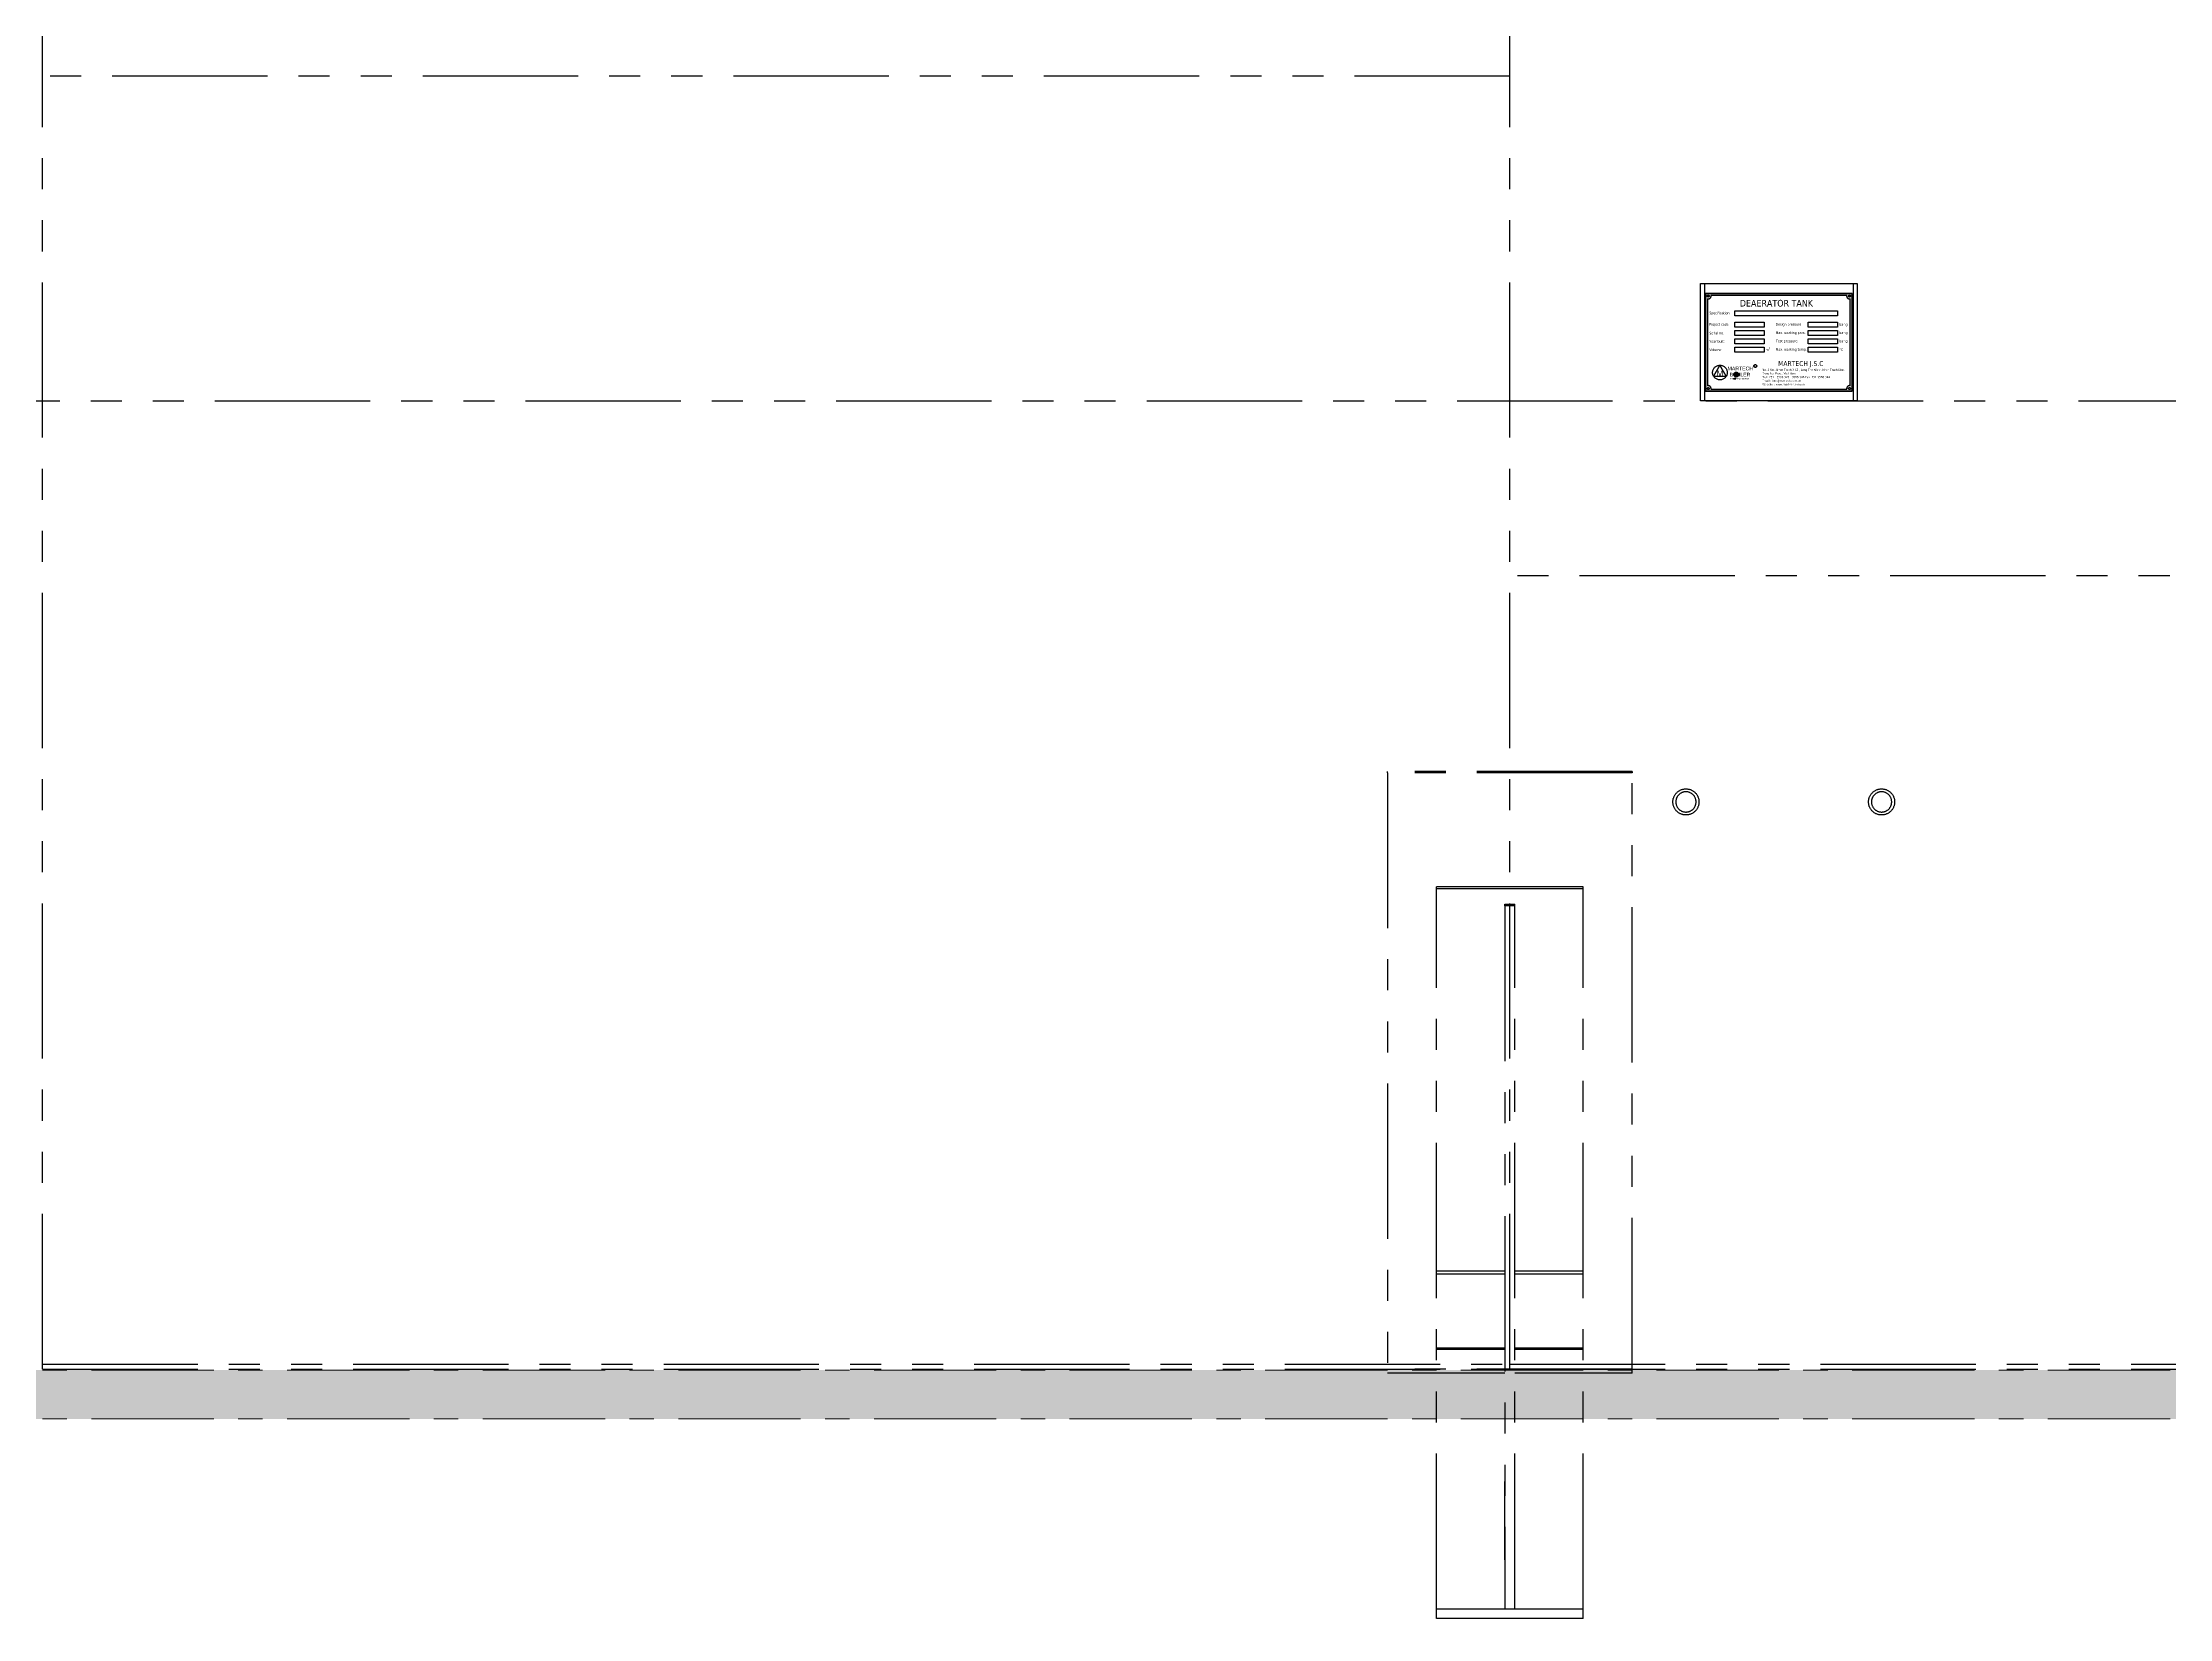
# Model space of a CAD drawing. Header units: millimetres. Extents: x -46397 to 283259, y -8690 to 23983.
# Drawn here: x 265989 to 268163, y 2270 to 3882 of the extents above; entities that cross this region are included whole.
import ezdxf
from ezdxf.enums import TextEntityAlignment as Align

# ---------------------------------------------------------------- set-up
doc = ezdxf.new("R2010")
doc.units = ezdxf.units.MM
doc.linetypes.add('CENTER', pattern=[2, 1.25, -0.25, 0.25, -0.25])
doc.linetypes.add('PHANTOM', pattern=[63.50000000000001, 31.75, -6.35, 6.35, -6.35, 6.35, -6.35])
doc.layers.add('DUONGTAM', color=1, linetype='CENTER', lineweight=0)
doc.styles.add('Tahoma', font='tahoma.ttf')
doc.styles.add('TEXT', font='arial.ttf', dxfattribs={"height": 124})
doc.styles.add('Text_nameplate', font='arial.ttf', dxfattribs={"width": 0.9, "height": 2.5})

# ---------------------------------------------------------------- blocks, each defined once
blk = doc.blocks.new('BO-1')
at = {"linetype": 'PHANTOM', "ltscale": 5}
h = blk.add_hatch(color=251, dxfattribs=at)
h.dxf.hatch_style = 1
h.paths.add_polyline_path([(200.0000000000291, 109.9999999998595), (200.0000000000291, 9.999999999859483), (350.0000000000291, 9.999999999859483), (350.0000000000291, 109.9999999998595)])
h.paths.add_polyline_path([(344.3604937033087, 107.9999999998595, 0.5615245115355464), (348.0000000000291, 104.3946112444733), (348.0000000000291, 15.60538875524571, 0.5615245115355817), (344.3604937033087, 11.99999999985948), (205.6395062967495, 11.99999999985948, 0.5615245115354884), (202.0000000000291, 15.60538875524571), (202.0000000000291, 104.3946112444733, 0.5615245115354185), (205.6395062967495, 107.9999999998595)], flags=16)
h.paths.add_polyline_path([(203.7207029822748, 107.3067560230461, -1), (201.7207029822748, 107.3067560230461, -1)], flags=16)
h.paths.add_polyline_path([(230.0000000000291, 80.59716393054032), (260.0000000000291, 80.59716393054032), (260.0000000000291, 75.37977262620325), (230.0000000000291, 75.37977262620325)], flags=0)
h.paths.add_polyline_path([(230.0000000000291, 72.0605976786951), (260.0000000000291, 72.0605976786951), (260.0000000000291, 66.84320637435803), (230.0000000000291, 66.84320637435803)], flags=0)
h.paths.add_polyline_path([(230.0000000000291, 63.52403142684989), (260.0000000000291, 63.52403142684989), (260.0000000000291, 58.30664012251282), (230.0000000000291, 58.30664012251282)], flags=0)
h.paths.add_polyline_path([(230.0000000000291, 54.98746517500467), (260.0000000000291, 54.98746517500467), (260.0000000000291, 49.77007387065305), (230.0000000000291, 49.77007387065305)], flags=0)
h.paths.add_polyline_path([(203.7207029822748, 12.69324397667287, -1), (201.7207029822748, 12.69324397667287, -1)], flags=16)
h.paths.add_polyline_path([(305.0000000000291, 80.59716393055487), (335.0000000000291, 80.59716393055487), (335.0000000000291, 75.37977262620325), (305.0000000000291, 75.37977262620325)], flags=0)
h.paths.add_polyline_path([(305.0000000000582, 72.0605976786951), (335.0000000000291, 72.0605976786951), (335.0000000000291, 66.84320637434348), (305.0000000000582, 66.84320637434348)], flags=0)
h.paths.add_polyline_path([(305.0000000000582, 63.52403142683534), (335.0000000000291, 63.52403142683534), (335.0000000000291, 58.30664012249827), (305.0000000000582, 58.30664012249827)], flags=0)
h.paths.add_polyline_path([(348.2792970177834, 107.3067560230461, -1), (346.2792970177834, 107.3067560230461, -1)], flags=16)
h.paths.add_polyline_path([(348.2792970177834, 12.69324397667287, -1), (346.2792970177834, 12.69324397667287, -1)], flags=16)
h.paths.add_polyline_path([(257.4833047782304, 14.69262856257183), (343.8760458161123, 14.69262856257183), (343.8760458161123, 34.25708398412598), (257.4833047782304, 34.25708398412598)], flags=8)
h.paths.add_polyline_path([(271.3460741087038, 58.5786347497683), (294.1086518527591, 58.5786347497683), (294.1086518527591, 64.21387287282187), (271.3460741087038, 64.21387287282187)], flags=8)
h.paths.add_polyline_path([(203.3285543259699, 58.18619161606102), (219.7296989517636, 58.18619161606102), (219.7296989517636, 63.82142973911459), (203.3285543259699, 63.82142973911459)], flags=8)
h.paths.add_polyline_path([(271.0832773673756, 75.65264324260852), (297.786054252967, 75.65264324260852), (297.786054252967, 81.28788136564754), (271.0832773673756, 81.28788136564754)], flags=8)
h.paths.add_polyline_path([(271.0832773673756, 67.0661456099092), (302.4883639443142, 67.0661456099092), (302.4883639443142, 72.70138373294822), (271.0832773673756, 72.70138373294822)], flags=8)
h.paths.add_polyline_path([(273.0358464928286, 33.07403826606378), (322.9230795952608, 33.07403826606378), (322.9230795952608, 43.85525809163437), (273.0358464928286, 43.85525809163437)], flags=8)
h.paths.add_polyline_path([(233.3926882748492, 92.8383189784704), (315.3939864667191, 92.8383189784704), (315.3939864667191, 107.7049974235902), (233.3926882748492, 107.7049974235902)], flags=8)
h = blk.add_hatch(color=251, dxfattribs=at)
h.dxf.hatch_style = 1
edge = h.paths.add_edge_path(flags=16)
edge.add_arc((233.4271386519831, 27.55387636564183), 0.2282862916428529, 0, 360)
edge = h.paths.add_edge_path(flags=16)
edge.add_arc((229.4902513656125, 26.99362247343151), 0.2282862916428529, 0, 360)
edge = h.paths.add_edge_path(flags=16)
edge.add_arc((230.05050525759, 26.99362247343151), 0.2282862916428529, 0, 360)
edge = h.paths.add_edge_path(flags=16)
edge.add_arc((230.610759149451, 26.99362247343151), 0.2282862916428529, 0, 360)
edge = h.paths.add_edge_path(flags=16)
edge.add_arc((231.1710130414285, 26.99362247343151), 0.2282862916428529, 0, 360)
edge = h.paths.add_edge_path(flags=16)
edge.add_arc((232.8668847600638, 26.99362247343151), 0.2282862916428529, 0, 360)
edge = h.paths.add_edge_path(flags=16)
edge.add_arc((232.3066308682028, 26.99362247343151), 0.2282862916428529, 0, 360)
edge = h.paths.add_edge_path(flags=16)
edge.add_arc((231.7463769763417, 26.99362247343151), 0.2282862916428529, 0, 360)
edge = h.paths.add_edge_path(flags=16)
edge.add_arc((229.7529710674717, 26.37179378966312), 0.2282862916428529, 0, 360)
edge = h.paths.add_edge_path(flags=16)
edge.add_arc((230.3132249593909, 26.37179378966312), 0.2282862916428529, 0, 360)
edge = h.paths.add_edge_path(flags=16)
edge.add_arc((231.7463769763417, 27.55387636564183), 0.2282862916428529, 0, 360)
edge = h.paths.add_edge_path(flags=16)
edge.add_arc((232.3066308682028, 27.55387636564183), 0.2282862916428529, 0, 360)
edge = h.paths.add_edge_path(flags=16)
edge.add_arc((232.8668847600638, 27.55387636564183), 0.2282862916428529, 0, 360)
edge = h.paths.add_edge_path(flags=16)
edge.add_arc((231.1710130414285, 27.55387636564183), 0.2282862916428529, 0, 360)
edge = h.paths.add_edge_path(flags=16)
edge.add_arc((230.610759149451, 27.55387636564183), 0.2282862916428529, 0, 360)
edge = h.paths.add_edge_path(flags=16)
edge.add_arc((230.05050525759, 27.55387636564183), 0.2282862916428529, 0, 360)
edge = h.paths.add_edge_path(flags=16)
edge.add_arc((229.4902513656125, 27.55387636564183), 0.2282862916428529, 0, 360)
edge = h.paths.add_edge_path(flags=16)
edge.add_arc((231.4586950087978, 25.93209193960274), 0.8175110586561922, 0, 360)
edge = h.paths.add_edge_path(flags=16)
edge.add_arc((230.218671075505, 25.80933597554895), 0.2282862916428529, 0, 360)
edge = h.paths.add_edge_path(flags=16)
edge.add_arc((233.4271386519831, 26.99362247343151), 0.2282862916428529, 0, 360)
edge = h.paths.add_edge_path()
edge.add_arc((231.4170026470965, 26.98710649215127), 2.404753414343446, 0, 360)
at = {"color": 251, "linetype": 'PHANTOM', "ltscale": 5, "extrusion": (2.288475490443933e-17, 1, 0)}
for p, q in [((-1500.000000054977, -989.9999999991292), (-1500.000000054977, 989.9999999999613)), ((-5.49189280718565e-08, -989.9999999991292), (-5.49189280718565e-08, 989.9999999999613)), ((-5.486072041094303e-08, -989.999999999362), (-5.486072041094303e-08, 990.0000000001942)), ((199.0000000000291, 119.9999999998595), (199.0000000000291, -1.405169314239174e-10)), ((351.0000000000291, 119.9999999998595), (351.0000000000291, -1.405169314239174e-10)), ((124.9999999450229, -378.8565972545716), (-125.0000000549771, -378.8565972545716)), ((-125.0000000549771, -380.3873309809373), (-125.0000000549771, -378.8565972546371)), ((124.9999999450229, -380.3873309809373), (-125.0000000549771, -380.3873309809373)), ((-125.0000000549771, -380.3873309809373), (-125.0000000549771, -993.999999996779)), ((124.9999999450229, -378.8565972546371), (124.9999999450229, -380.3873309809373)), ((124.9999999450229, -993.999999996779), (124.9999999450229, -380.3873309809373)), ((75.00000005660695, -496.9999999987144), (-75.00000005497714, -496.9999999987144)), ((-75.00000005497714, -498.8694027034749), (-75.00000005497714, -496.9999999987144)), ((-75.00000005497714, -1234.999999999668), (-75.00000005497714, -498.8694027034749)), ((75.00000005660695, -498.8694027034749), (-75.00000005497714, -498.8694027034749)), ((74.99999994502286, -498.8694027034749), (74.99999994502286, -496.9999999987144)), ((74.99999994502286, -1234.999999999668), (74.99999994502286, -498.8694027034749)), ((-4.999999999185093, -516.2324715921809), (-4.999999999185093, -514.6302622010357)), ((-4.999999999185093, -514.630262202149), (5.000000000814907, -514.630262202149)), ((-4.999999999185093, -516.2324715921809), (-4.999999999185093, -1235.00000000081)), ((5.000000000814907, -516.2324715921809), (-4.999999999185093, -516.2324715921809)), ((5.000000000814907, -516.2324715921809), (5.000000000814907, -514.6302622010357)), ((5.000000000814907, -1235.00000000081), (5.000000000814907, -516.2324715921809)), ((-4.999999999185093, -889.8241399257772), (-75.00000005497714, -889.8241399257772)), ((75.00000005660695, -889.8241399257772), (5.000000000814907, -889.8241399257772)), ((-4.999999999185093, -892.7860885982832), (-75.00000005497714, -892.7860885982832)), ((75.00000005660695, -892.7860885982832), (5.000000000814907, -892.7860885982832)), ((-4.999999999185093, -968.6624799144215), (-75.00000005497714, -968.6624799144215)), ((-4.999999999185093, -970.0242264984649), (-75.00000005497714, -970.0242264984649)), ((75.00000005660695, -968.6624799144215), (5.000000000814907, -968.6624799144215)), ((75.00000005660695, -970.0242264984649), (5.000000000814907, -970.0242264984649)), ((-1500.000000054977, -984.9999999991292), (-5.49189280718565e-08, -984.9999999991292)), ((-1500.000000054977, -989.9999999991292), (-5.49189280718565e-08, -989.9999999991292)), ((124.9999999450229, -989.999999996779), (-125.0000000549771, -989.999999996779)), ((-75.00000005497714, -993.999999996779), (-125.0000000549771, -993.999999996779)), ((-4.999999999185093, -993.9954728234975), (-75.00000005497714, -993.9954728234975)), ((-5.486072041094303e-08, -984.999999999362), (1499.999999945197, -984.999999999362)), ((-5.486072041094303e-08, -989.999999999362), (1499.999999945197, -989.999999999362)), ((75.00000005660695, -993.9954728234975), (5.000000000814907, -993.9954728234975)), ((124.9999999450229, -993.999999996779), (74.99999994502286, -993.999999996779)), ((-74.99999999918509, -1234.999999999464), (75.00000000081491, -1234.999999999464)), ((-74.99999999918509, -1244.999999999682), (-74.99999999918509, -1234.999999999464)), ((75.00000000081491, -1244.999999999682), (75.00000000081491, -1234.999999999464)), ((75.00000000081491, -1244.999999999682), (-74.99999999918509, -1244.999999999682))]:
    blk.add_line(p, q, dxfattribs=at)
at = {"color": 251, "linetype": 'PHANTOM', "ltscale": 5}
for p, q in [((-5.49189280718565e-08, 332.0122772159862), (-1500.000000055035, 332.0122772159862)), ((195.0000000000291, -1.405169314239174e-10), (195.0000000000291, 119.9999999998595)), ((195.0000000000291, 119.9999999998595), (197.0000000000291, 119.9999999998595)), ((197.0000000000291, 119.9999999998595), (353.0000000000291, 119.9999999998595)), ((200.0000000000291, 9.999999999859483), (200.0000000000291, 109.9999999998595)), ((200.0000000000291, 109.9999999998595), (350.0000000000291, 109.9999999998595)), ((350.0000000000291, 109.9999999998595), (200.0000000000291, 109.9999999998595)), ((200.0000000000291, 109.9999999998595), (200.0000000000291, 9.999999999859483)), ((350.0000000000291, 109.9999999998595), (200.0000000000291, 109.9999999998595)), ((200.0000000000291, 109.9999999998595), (200.0000000000291, 9.999999999859483)), ((350.0000000000291, 109.9999999998595), (350.0000000000291, 9.999999999859483)), ((350.0000000000291, 9.999999999859483), (350.0000000000291, 109.9999999998595)), ((350.0000000000291, 9.999999999859483), (350.0000000000291, 109.9999999998595)), ((353.0000000000291, 119.9999999998595), (355.0000000000291, 119.9999999998595)), ((355.0000000000291, 119.9999999998595), (355.0000000000291, -1.405169314239174e-10)), ((202.0000000000291, 104.3946112444733), (202.0000000000291, 15.60538875524571)), ((344.3604937033087, 107.9999999998595), (205.6395062967495, 107.9999999998595)), ((230.0000000000291, 92.27437118659645), (335.0000000000291, 92.27437118659645)), ((230.0000000000291, 87.05697988224483), (230.0000000000291, 92.27437118659645)), ((335.0000000000291, 87.05697988224483), (230.0000000000291, 87.05697988224483)), ((335.0000000000291, 92.27437118659645), (335.0000000000291, 87.05697988224483)), ((348.0000000000291, 15.60538875524571), (348.0000000000291, 104.3946112444733)), ((230.0000000000291, 80.59716393054032), (260.0000000000291, 80.59716393054032)), ((230.0000000000291, 75.37977262620325), (230.0000000000291, 80.59716393054032)), ((260.0000000000291, 75.37977262620325), (230.0000000000291, 75.37977262620325)), ((230.0000000000291, 72.0605976786951), (260.0000000000291, 72.0605976786951)), ((230.0000000000291, 66.84320637435803), (230.0000000000291, 72.0605976786951)), ((260.0000000000291, 66.84320637435803), (230.0000000000291, 66.84320637435803)), ((260.0000000000291, 80.59716393054032), (260.0000000000291, 75.37977262620325)), ((260.0000000000291, 72.0605976786951), (260.0000000000291, 66.84320637435803)), ((305.0000000000291, 80.59716393055487), (335.0000000000291, 80.59716393055487)), ((305.0000000000291, 75.37977262620325), (305.0000000000291, 80.59716393055487)), ((335.0000000000291, 75.37977262620325), (305.0000000000291, 75.37977262620325)), ((305.0000000000582, 72.0605976786951), (335.0000000000291, 72.0605976786951)), ((305.0000000000582, 66.84320637434348), (305.0000000000582, 72.0605976786951)), ((335.0000000000291, 66.84320637434348), (305.0000000000582, 66.84320637434348)), ((335.0000000000291, 80.59716393055487), (335.0000000000291, 75.37977262620325)), ((335.0000000000291, 72.0605976786951), (335.0000000000291, 66.84320637434348)), ((230.0000000000291, 63.52403142684989), (260.0000000000291, 63.52403142684989)), ((230.0000000000291, 58.30664012251282), (230.0000000000291, 63.52403142684989)), ((260.0000000000291, 58.30664012251282), (230.0000000000291, 58.30664012251282)), ((230.0000000000291, 54.98746517500467), (260.0000000000291, 54.98746517500467)), ((230.0000000000291, 49.77007387065305), (230.0000000000291, 54.98746517500467)), ((260.0000000000291, 49.77007387065305), (230.0000000000291, 49.77007387065305)), ((260.0000000000291, 63.52403142684989), (260.0000000000291, 58.30664012251282)), ((260.0000000000291, 54.98746517500467), (260.0000000000291, 49.77007387065305)), ((305.0000000000582, 63.52403142683534), (335.0000000000291, 63.52403142683534)), ((305.0000000000582, 58.30664012249827), (305.0000000000582, 63.52403142683534)), ((335.0000000000291, 58.30664012249827), (305.0000000000582, 58.30664012249827)), ((305.0000000000582, 54.98746517499012), (335.0000000000291, 54.98746517499012)), ((305.0000000000582, 49.7700738706385), (305.0000000000582, 54.98746517499012)), ((335.0000000000291, 49.7700738706385), (305.0000000000582, 49.7700738706385)), ((335.0000000000291, 63.52403142683534), (335.0000000000291, 58.30664012249827)), ((335.0000000000291, 54.98746517499012), (335.0000000000291, 49.7700738706385)), ((214.7636126959405, 36.56367541356349), (208.2684221675736, 25.31367541356349)), ((208.2684221675736, 25.31367541356349), (221.2588032243366, 25.31367541356349)), ((221.2588032243366, 25.31367541356349), (214.7636126959405, 36.56367541356349)), ((-3546.228937082749, -1.473381416872144e-10), (3546.228937082749, 1.473381416872144e-10)), ((350.0000000000291, 9.999999999859483), (200.0000000000291, 9.999999999859483)), ((200.0000000000291, 9.999999999859483), (350.0000000000291, 9.999999999859483)), ((200.0000000000291, 9.999999999859483), (350.0000000000291, 9.999999999859483)), ((205.6395062967495, 11.99999999985948), (344.3604937033087, 11.99999999985948)), ((197.0000000000291, -1.405169314239174e-10), (195.0000000000291, -1.405169314239174e-10)), ((353.0000000000291, -1.405169314239174e-10), (197.0000000000291, -1.405169314239174e-10)), ((355.0000000000291, -1.405169314239174e-10), (353.0000000000291, -1.405169314239174e-10)), ((1499.999999945256, -178.8565893087457), (-5.49189280718565e-08, -178.8565893087457)), ((-4.999999999185093, -1184.974972160041), (-4.999999999185093, -1105.025027839382))]:
    blk.add_line(p, q, dxfattribs=at)
for centre, radius in [((202.7207029822748, 107.3067560230461), 1), ((347.2792970177834, 107.3067560230461), 1), ((214.7636126959405, 29.0636754135644), 7.499999999999907), ((214.7636126959405, 29.06367816700504), 7.5), ((231.4170026468637, 26.98710649217765), 2.404753414343446), ((231.4170026468637, 26.98710649217765), 2.404753414343446), ((231.4170026470965, 26.98710649175473), 2.404753414343445), ((231.4170026470965, 26.98710649175473), 2.404753414343445), ((229.4902513654088, 27.55387636563273), 0.2282862916428529), ((229.4902513656125, 27.55387636524529), 0.2282862916428529), ((229.4902513654088, 26.99362247374211), 0.2282862916428529), ((229.4902513656125, 26.99362247303497), 0.2282862916428529), ((229.7529710672097, 26.37179378982864), 0.2282862916428529), ((229.7529710674717, 26.37179378926658), 0.2282862916428529), ((230.0505052572989, 27.55387636563273), 0.2282862916428529), ((230.05050525759, 27.55387636524529), 0.2282862916428529), ((230.0505052572989, 26.99362247374211), 0.2282862916428529), ((230.05050525759, 26.99362247303497), 0.2282862916428529), ((230.2186710752721, 25.80933597565627), 0.2282862916428529), ((230.218671075505, 25.80933597515241), 0.2282862916428529), ((230.3132249590999, 26.37179378982864), 0.2282862916428529), ((230.3132249593909, 26.37179378926658), 0.2282862916428529), ((230.6107591491891, 27.55387636563273), 0.2282862916428529), ((230.610759149451, 27.55387636524529), 0.2282862916428529), ((230.6107591491891, 26.99362247374211), 0.2282862916428529), ((230.610759149451, 26.99362247303497), 0.2282862916428529), ((231.458695008565, 25.93209193955727), 0.817511058656192), ((231.458695008565, 25.93209193955727), 0.817511058656192), ((231.4586950087978, 25.93209193908979), 0.817511058656192), ((231.1710130410793, 27.55387636563273), 0.2282862916428529), ((231.1710130414285, 27.55387636524529), 0.2282862916428529), ((231.1710130410793, 26.99362247374211), 0.2282862916428529), ((231.1710130414285, 26.99362247303497), 0.2282862916428529), ((231.7463769760507, 27.55387636563273), 0.2282862916428529), ((231.7463769763417, 27.55387636524529), 0.2282862916428529), ((231.7463769760507, 26.99362247374211), 0.2282862916428529), ((231.7463769763417, 26.99362247303497), 0.2282862916428529), ((232.3066308679408, 27.55387636563273), 0.2282862916428529), ((232.3066308682028, 27.55387636524529), 0.2282862916428529), ((232.3066308679408, 26.99362247374211), 0.2282862916428529), ((232.3066308682028, 26.99362247303497), 0.2282862916428529), ((232.866884759831, 27.55387636563273), 0.2282862916428529), ((232.8668847600638, 27.55387636524529), 0.2282862916428529), ((232.866884759831, 26.99362247374211), 0.2282862916428529), ((232.8668847600638, 26.99362247303497), 0.2282862916428529), ((233.4271386517212, 27.55387636563273), 0.2282862916428529), ((233.4271386519831, 27.55387636524529), 0.2282862916428529), ((233.4271386517212, 26.99362247374211), 0.2282862916428529), ((233.4271386519831, 26.99362247303497), 0.2282862916428529), ((250.8994712581625, 35.73267216749673), 1.436405969016659), ((202.7207029822748, 12.69324397667287), 1), ((347.2792970177834, 12.69324397667287), 1), ((179.9999999451975, -410.0000000002351), 13.35000274048798), ((180.0000091038237, -410.0000000002424), 13.34999358183149), ((379.9999999451975, -410.0000000003588), 13.35000274048798), ((380.0000091038237, -410.0000000003661), 13.34999358183149)]:
    blk.add_circle(centre, radius, dxfattribs=at)
at = {"color": 251, "linetype": 'PHANTOM', "ltscale": 5, "extrusion": (0, 0, -1)}
for centre in [(-180.0000091038237, -410.0000000002424), (-380.0000091038237, -410.0000000003661)]:
    blk.add_circle(centre, 10.34998936570509, dxfattribs=at)
at = {"color": 251, "linetype": 'PHANTOM', "ltscale": 5}
for centre, radius, start, end in [((202.7207029822748, 107.3067560230479), 2.999999999995616, 256.0996290361649, 13.36074225658063), ((347.2792970177834, 107.3067560230475), 2.999999999999142, 166.639257743394, 283.9003709638351), ((202.7207029822748, 12.69324397667151), 2.999999999999142, 346.639257743394, 103.9003709638351), ((347.2792970177834, 12.69324397667197), 2.999999999995826, 76.09962903616494, 193.360742256606)]:
    blk.add_arc(centre, radius, start, end, dxfattribs=at)
for points in [[(229.02651774275, 22.84575956235585), (229.2635215377377, 23.13619475056066), (230.7109584293212, 23.2313971206745), (231.1271201410564, 23.52997968180307)], [(229.02651774275, 22.84575956235585), (229.3631739491248, 23.04821698883916), (230.6037338444439, 23.06647498099301), (231.1271201410564, 23.52997968180307)], [(229.02651774275, 22.40731912012643), (229.2635215377377, 22.69775430833215), (230.7109584293212, 22.79295667844599), (231.1271201410564, 23.0915392395741)], [(229.02651774275, 22.40731912012643), (229.3631739491248, 22.60977654660974), (230.6037338444439, 22.62803453876359), (231.1271201410564, 23.0915392395741)]]:
    blk.add_spline(points, degree=3, dxfattribs=at)
for s, height, style, p in [('Specification', 2.608695652173889, 'Tahoma', (203.865097672824, 88.65478406947477)), ('DEAERATOR TANK', 6.882165149940936, 'Tahoma', (235.1132295623247, 96.51396829713485)), ('Project code', 2.608695652173889, 'Tahoma', (203.7354512804304, 76.99597258532594)), ('Serial no.', 2.608695652173889, 'Tahoma', (203.865097672824, 68.11601859147413)), ('Design pressure', 2.608695652173889, 'Tahoma', (271.7354512804304, 77.04590396617641)), ('Max. working pres.', 2.608695652173889, 'Tahoma', (271.7354512804304, 68.45940633346618)), ('bar.g', 2.608695652173889, 'Tahoma', (336.7617309545749, 76.99597258532594)), ('bar.g', 2.608695652173889, 'Tahoma', (336.7617309545749, 68.45940633346618)), ('Year built', 2.608695652173889, 'Tahoma', (204.0000000000291, 59.57945233962892)), ('Volume', 2.608695652173889, 'Tahoma', (204.0000000000291, 51.0428860877837)), ('m', 2.608695652173889, 'Tahoma', (261.7617309545749, 51.07442169674187)), ('3', 1.826086956521722, 'Tahoma', (264.6561742634804, 52.68311734891586)), ('Test pressure', 2.608695652173889, 'Tahoma', (272.0000000000291, 59.97189547333392)), ('Max. working temp.', 2.608695652173889, 'Tahoma', (271.7354512804304, 51.38627382977575)), ('bar.g', 2.608695652173889, 'Tahoma', (336.7617309545749, 59.92284008162096)), ('°C', 2.608695652173889, 'Tahoma', (336.8230501942162, 51.07442169674187)), ('M', 6.035554330088759, 'TEXT', (211.2841687834298, 25.30692864952925)), ('MARTECH', 3.772221456305474, 'TEXT', (222.6200494228106, 31.3281867908081)), ('B    ILER', 3.772221456305474, 'TEXT', (224.7660471680865, 25.04115103029881)), ('The      nergy Solutions', 1.320277509706915, 'TEXT', (225.3638235121616, 22.07208706558959)), ('R', 1.320277509706915, 'TEXT', (250.265332009265, 35.10894369350308)), ('Tel : 251 - 3566 345 - 3566 346 Fax: 251 3566 344', 2.179819726086655, 'Tahoma', (258.2493159747683, 23.33370820318532)), ('No. 2 Str., Nhon Trach 3 I.Z., Long Tho Ward, Nhon Trach Dist.,', 2.179819726086655, 'Tahoma', (258.0282597097394, 30.71249801248814)), ('Dong Nai Prov., Viet Nam', 2.179819726086655, 'Tahoma', (258.0282597097394, 27.06482564792623)), ('Email : info@martech.com.vn', 2.179819726086655, 'Tahoma', (258.0282597097394, 19.58795127069334)), ('MARTECH J.S.C', 4.990902011590491, 'Tahoma', (274.2835719957075, 35.73959556943419)), ('Website : www.martech.com.vn', 2.179819726086655, 'Tahoma', (258.2112533066247, 15.85683382595244))]:
    blk.add_text(s, height=height, dxfattribs=dict(at, style=style)).set_placement(p)
at = {"color": 251, "linetype": 'PHANTOM', "ltscale": 5, "style": 'Text_nameplate', "width": 0.9, "flags": 2}
blk.add_attdef('SPEC.', text='', height=2.5, dxfattribs=at).set_placement((282.5000000000291, 89.66567553442064), align=Align.MIDDLE_CENTER)
at = {"color": 251, "linetype": 'PHANTOM', "ltscale": 5, "style": 'Tahoma'}
for tag, height, p in [('PROJECT_CODE', 2.4, (245.0000000000291, 77.98846827837906)), ('SERIAL_NO.', 2.608695652173889, (245.0000000000291, 69.45190202651929)), ('MAX_WORKING_PRESS', 2.608695652173889, (320.0000000000291, 69.45190202651929)), ('DESIGN_PRESSURE', 2.608695652173889, (320.0000000000291, 77.98846827837906)), ('VOLUME', 2.608695652173889, (245.0000000000291, 52.37876952282886)), ('YEAR', 2.608695652173889, (245.0000000000291, 60.91533577467408)), ('MAX_WORKING_TEMP.', 2.608695652173889, (320.0000000000291, 52.37876952281431)), ('TEST_PRES.', 2.608695652173889, (320.0000000000291, 60.91533577465952))]:
    blk.add_attdef(tag, text='', height=height, dxfattribs=at).set_placement(p, align=Align.MIDDLE_CENTER)

msp = doc.modelspace()

# ---------------------------------------------------------------- hatches: boundary and pattern name
h = msp.add_hatch()
h.set_pattern_fill('AR-HBONE', color=1, scale=0.3)
h.set_pattern_definition([(45, (0, -7000), (0, 43.10522938113193), [91.44, -30.48]), (135, (21.5526, -6978.4474), (4.263256414560601e-15, 43.10522938113193), [91.44, -30.48])])
edge = h.paths.add_edge_path()
edge.add_arc((269255.8476851151, 3515.405107084678), 1828.999999561227, 333.1244059379014, 386.8755940621067)
edge.add_arc((270538.6187475963, 4165.505107084295), 390.8999999998114, 26.87559406210184, 90)
edge.add_line((270538.6187475963, 4556.405107084105), (264438.6187477052, 4556.405107084116))
edge.add_arc((264438.6187477052, 4165.505107084295), 390.8999999998214, 89.99999999999147, 153.1244059378998)
edge.add_arc((265721.3898101866, 3515.405107084734), 1828.999999561403, 153.1244059378985, 206.8755940620974)
edge.add_arc((264438.6187477052, 2865.305107085409), 390.8999999999629, 206.8755940621079, 270)
edge.add_line((264438.6187477052, 2474.405107085462), (270538.6187475963, 2474.405107085462))
edge.add_arc((270538.6187475963, 2865.305107085373), 390.8999999999105, 269.9999999999915, 333.1244059378913)
edge = h.paths.add_edge_path(flags=16)
edge.add_arc((265721.3898101866, 3515.405107084793), 1778.999999561409, 153.1244059379006, 206.8755940620994, ccw=False)
edge.add_arc((264438.6187477053, 4165.505107084091), 340.900000000034, 90.00000000000978, 153.1244059378803, ccw=False)
edge.add_line((264438.6187477052, 4506.405107084116), (270538.6187475963, 4506.405107084116))
edge.add_arc((270538.6187475963, 4165.505107084206), 340.8999999999105, 26.875594062111873, 90, ccw=False)
edge.add_arc((269255.8476851151, 3515.405107084727), 1778.999999561233, -26.875594062100618, 26.875594062104824, ccw=False)
edge.add_arc((270538.6187475964, 2865.305107085194), 340.8999999997508, 269.99999999998045, 333.1244059379093, ccw=False)
edge.add_line((270538.6187475963, 2524.405107085462), (264438.6187477052, 2524.405107085462))
edge.add_arc((264438.6187477052, 2865.305107085414), 340.8999999999523, 206.8755940621121, 270, ccw=False)

# ---------------------------------------------------------------- linework, layer by layer
at = {"layer": 'DUONGTAM', "color": 5, "lineweight": 0, "ltscale": 100}
for points in [[(270887.2977048848, 4342.213326316036, 0.2826152578026715), (270538.6187475963, 4556.405107084116), (264438.6187477052, 4556.405107084116, 0.2826152578026526), (264089.9397904167, 4342.213326316038, 0.2389308369178756), (264089.9397904166, 2688.596887853553, 0.2826152578026579), (264438.6187477052, 2474.405107085462), (270538.6187475963, 2474.405107085462, 0.2826152578027141), (270887.2977048849, 2688.59688785353, 0.2389308369178803)], [(270842.6981964058, 4319.610586583134, 0.282615257802695), (270538.6187475963, 4506.405107084116), (264438.6187477052, 4506.405107084116, 0.2826152578026758), (264134.5392988956, 4319.61058658313, 0.2389308369178759), (264134.5392988956, 2711.199627586455, 0.2826152578026813), (264438.6187477052, 2524.405107085462), (270538.6187475963, 2524.405107085462, 0.2826152578027004), (270842.6981964059, 2711.199627586437, 0.2389308369178805)]]:
    msp.add_lwpolyline(points, format="xyb", close=True, dxfattribs=at)

# ---------------------------------------------------------------- block references
msp.add_blockref('BO-1', (267488.6187477056, 3515.405107084369, -1.499105149169903))

doc.saveas('drawing.dxf')
